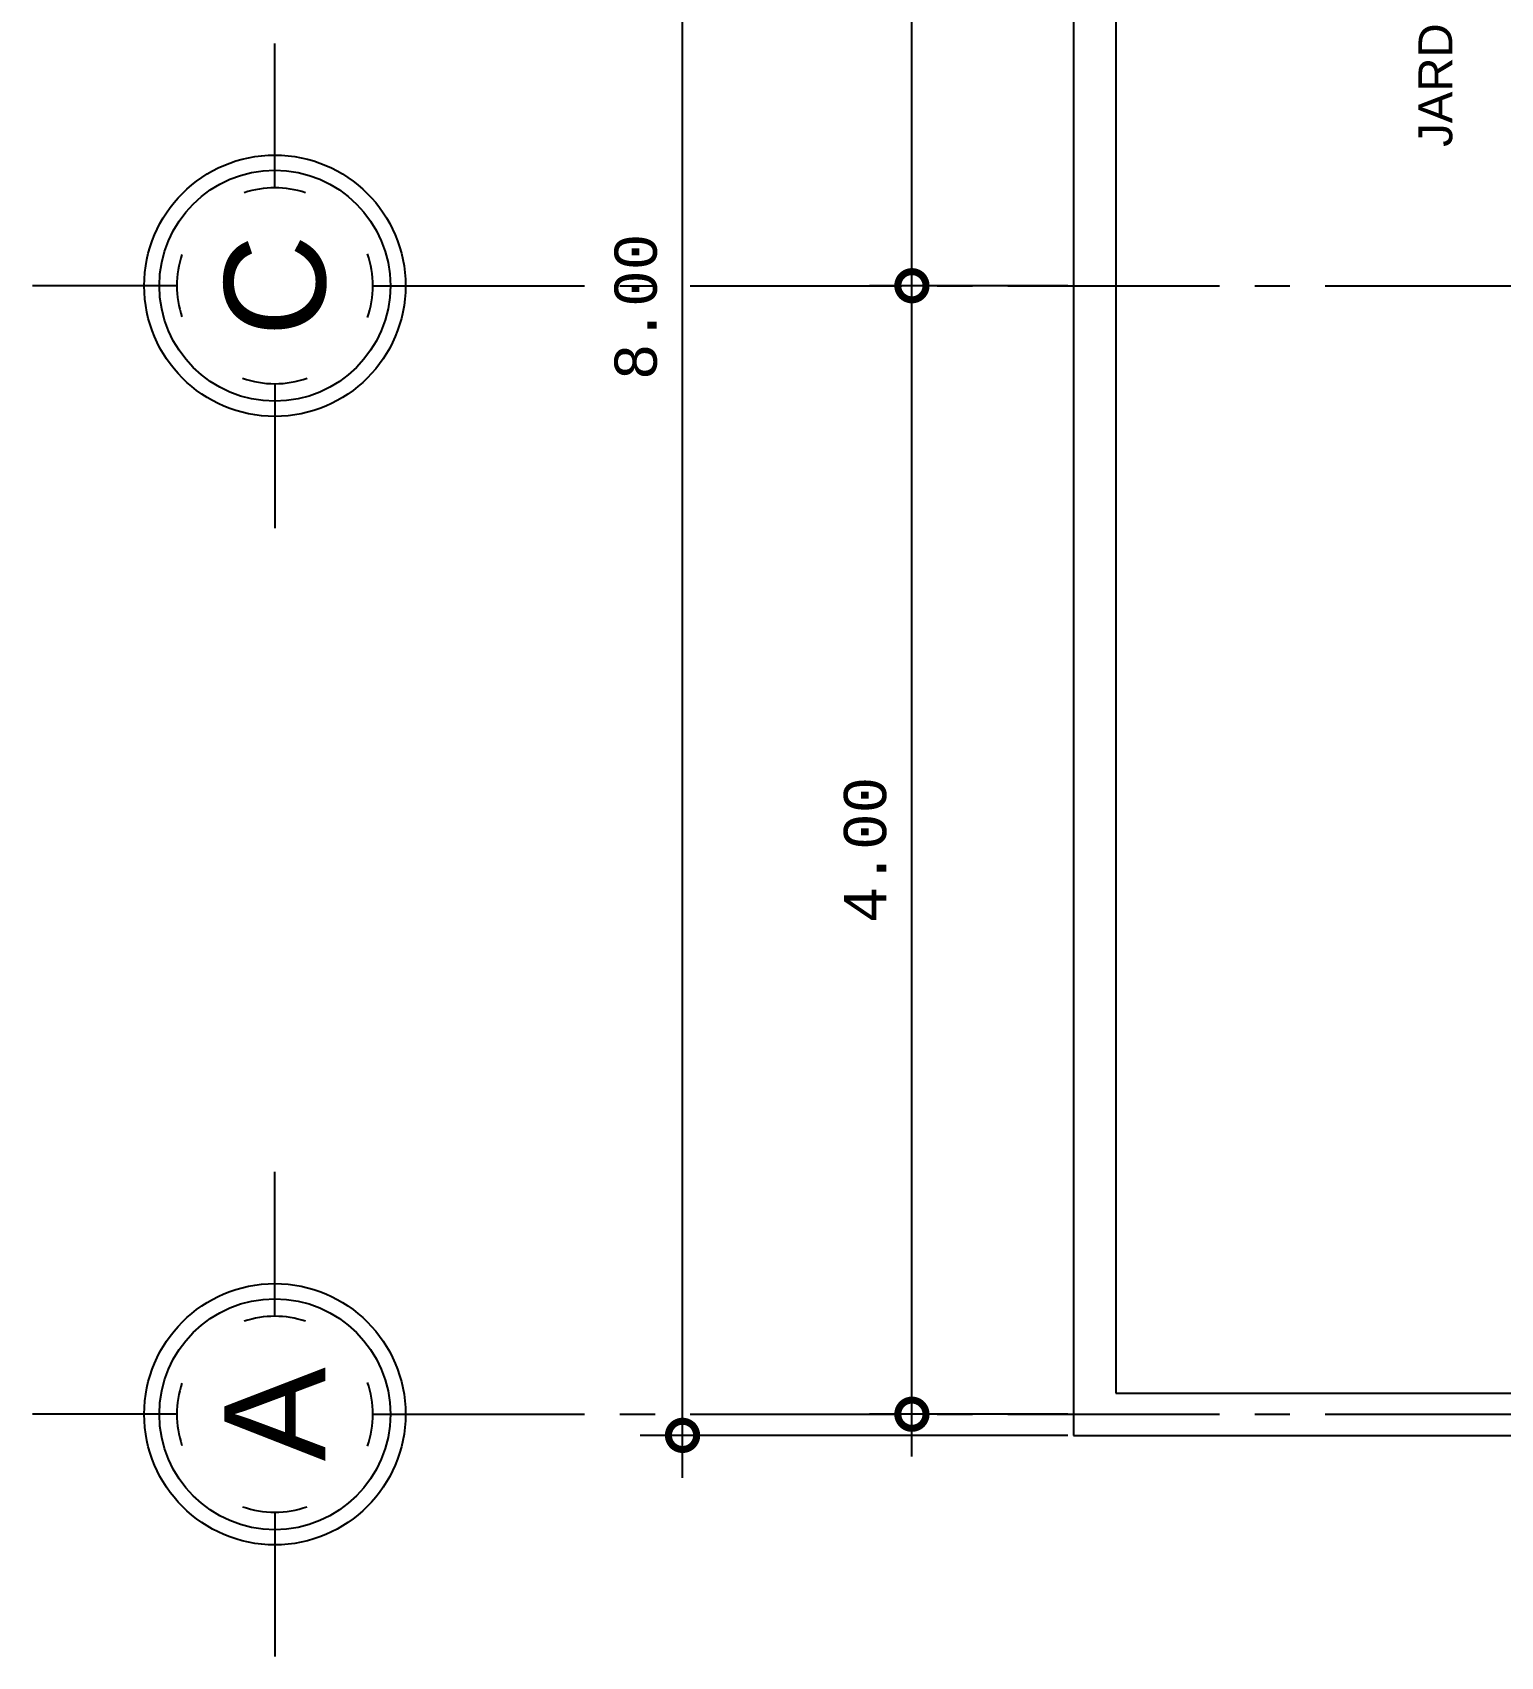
# Model space of a CAD drawing. Header units: inches. Extents: x -9 to 337, y -247 to 209.
# Drawn here: x 282.2 to 287.4, y 64.49 to 70.25 of the extents above; entities that cross this region are included whole.
import ezdxf
from ezdxf.enums import TextEntityAlignment as Align

# ---------------------------------------------------------------- set-up
doc = ezdxf.new("R2010")
doc.units = ezdxf.units.IN
doc.header["$MEASUREMENT"] = 0
doc.header["$PDMODE"] = 34
doc.linetypes.add('CENTER2', pattern=[1.125, 0.75, -0.125, 0.125, -0.125])
doc.styles.add('MONOTXT4', font='monotxt4.shx')
doc.styles.get("Standard").update_dxf_attribs({"font": 'arial.ttf'})
doc.dimstyles.new('E100', dxfattribs={"dimtxt": 0.15, "dimasz": 0.2, "dimexe": 0.15, "dimexo": 0.02, "dimgap": 0.09, "dimtad": 1, "dimzin": 0, "dimdsep": 46, "dimtxsty": 'MONOTXT4', "dimblk": 'DOTSMALL', "dimcen": 0.01, "dimdle": 0.15, "dimclrd": 1, "dimclre": 1, "dimclrt": 2, "dimadec": 0, "dimazin": 0, "dimtfac": 1, "dimtofl": 0, "dimtmove": 1, "dimatfit": 1, "dimldrblk": 'OPEN90', "dimfxl": 1, "dimtolj": 1, "dimtzin": 0, "dimarcsym": 0})

# ---------------------------------------------------------------- blocks, each defined once
blk = doc.blocks.new('EJE NORTE NUEVO')
at = {"color": 8}
for p, q in [((0, 3.2523), (0, 3.7639)), ((-0.3472, 2.9051), (-0.8588, 2.9051)), ((0.3472, 2.9051), (0.8588, 2.9051))]:
    blk.add_line(p, q, dxfattribs=at)
at = {"color": 2, "linetype": 'CENTER2'}
blk.add_line((0, 2.5579), (0, -2.5579), dxfattribs=at)
at = {"color": 8}
blk.add_circle((0, 2.9051), 0.4631, dxfattribs=at)
at = {"color": 4}
blk.add_circle((0, 2.9051), 0.4093, dxfattribs=at)
at = {"color": 8}
for start, end in [(71.41612, 108.58388), (160.69933, 199.27842), (341.76936, 18.25289), (251.05257, 288.94743)]:
    blk.add_arc((0, 2.9051), 0.3472, start, end, dxfattribs=at)
at = {"color": 4}
blk.add_attdef('A', text='', height=0.3581, dxfattribs=at).set_placement((0, 2.9051), align=Align.MIDDLE_CENTER)
blk = doc.blocks.new('_DotSmall')
at = {"color": 0, "linetype": 'ByBlock', "const_width": 0.5}
blk.add_lwpolyline([(-0.0625, 0, 1), (0.0625, 0, 1)], format="xyb", close=True, dxfattribs=at)
blk = doc.blocks.new('*D521')
at = {"color": 1, "lineweight": -2, "transparency": 16777216}
for p, q in [((285.3142, 65.2032), (285.3142, 69.5032)), ((285.8668, 69.3532), (285.1642, 69.3532)), ((285.8668, 65.3532), (285.1642, 65.3532))]:
    blk.add_line(p, q, dxfattribs=at)
at = {"layer": 'DEFPOINTS', "color": 0, "transparency": 16777216}
for p in [(285.3142, 69.3532), (285.8868, 69.3532), (285.8868, 65.3532)]:
    blk.add_point(p, dxfattribs=at)
at = {"color": 1, "lineweight": -2, "transparency": 16777216, "xscale": 0.2, "yscale": 0.2, "zscale": 0.2}
for p, rotation in [((285.3142, 69.3532), 90), ((285.3142, 65.3532), 270)]:
    blk.add_blockref('_DotSmall', p, dxfattribs=dict(at, rotation=rotation))
at = {"color": 2, "transparency": 16777216, "insert": (285.1492, 67.3532), "char_height": 0.15, "attachment_point": 5, "rotation": 90, "style": 'MONOTXT4'}
blk.add_mtext('\\A1;4.00', dxfattribs=at)
blk = doc.blocks.new('_Open90')
at = {"color": 0, "linetype": 'ByBlock', "lineweight": -2}
for p, q in [((-0.5, 0.5), (0, 0)), ((0, 0), (-1, 0)), ((0, 0), (-0.5, -0.5))]:
    blk.add_line(p, q, dxfattribs=at)
blk = doc.blocks.new('*D522')
at = {"color": 1, "lineweight": -2, "transparency": 16777216}
for p, q in [((285.3142, 69.2032), (285.3142, 73.3532)), ((285.8668, 73.2032), (285.1642, 73.2032)), ((285.8668, 69.3532), (285.1642, 69.3532))]:
    blk.add_line(p, q, dxfattribs=at)
at = {"layer": 'DEFPOINTS', "color": 0, "transparency": 16777216}
for p in [(285.3142, 73.2032), (285.8868, 73.2032), (285.8868, 69.3532)]:
    blk.add_point(p, dxfattribs=at)
at = {"color": 1, "lineweight": -2, "transparency": 16777216, "xscale": 0.2, "yscale": 0.2, "zscale": 0.2}
for p, rotation in [((285.3142, 73.2032), 90), ((285.3142, 69.3532), 270)]:
    blk.add_blockref('_DotSmall', p, dxfattribs=dict(at, rotation=rotation))
at = {"color": 2, "transparency": 16777216, "insert": (285.1492, 71.2782), "char_height": 0.15, "attachment_point": 5, "rotation": 90, "style": 'MONOTXT4'}
blk.add_mtext('\\A1;3.85', dxfattribs=at)
blk = doc.blocks.new('*D523')
at = {"color": 1, "lineweight": -2, "transparency": 16777216}
for p, q in [((284.5014, 65.1282), (284.5014, 73.4282)), ((285.8668, 73.2782), (284.3514, 73.2782)), ((285.8668, 65.2782), (284.3514, 65.2782))]:
    blk.add_line(p, q, dxfattribs=at)
at = {"layer": 'DEFPOINTS', "color": 0, "transparency": 16777216}
for p in [(284.5014, 73.2782), (285.8868, 73.2782), (285.8868, 65.2782)]:
    blk.add_point(p, dxfattribs=at)
at = {"color": 1, "lineweight": -2, "transparency": 16777216, "xscale": 0.2, "yscale": 0.2, "zscale": 0.2}
for p, rotation in [((284.5014, 73.2782), 90), ((284.5014, 65.2782), 270)]:
    blk.add_blockref('_DotSmall', p, dxfattribs=dict(at, rotation=rotation))
at = {"color": 2, "transparency": 16777216, "insert": (284.3364, 69.2782), "char_height": 0.15, "attachment_point": 5, "rotation": 90, "style": 'MONOTXT4'}
blk.add_mtext('\\A1;8.00', dxfattribs=at)

msp = doc.modelspace()

# ---------------------------------------------------------------- linework, layer by layer
at = {"color": 2}
for p, q in [((285.8868, 73.2782), (285.8868, 65.2782)), ((286.0368, 73.1282), (286.0368, 65.4282)), ((286.0368, 65.4282), (291.9368, 65.4282)), ((285.8868, 65.2782), (291.9368, 65.2782))]:
    msp.add_line(p, q, dxfattribs=at)

# ---------------------------------------------------------------- block references
at = {"color": 4, "rotation": 90}
for p, values in [((285.9618, 69.3532), {'A': 'C'}), ((285.9618, 65.3532), {'A': 'A'})]:
    msp.add_blockref('EJE NORTE NUEVO', p, dxfattribs=at).add_auto_attribs(values)

# ---------------------------------------------------------------- texts
at = {"color": 2, "insert": (287.1091, 69.8454), "char_height": 0.12, "attachment_point": 1, "rotation": 90}
msp.add_mtext('JARDIN', dxfattribs=at)

# ---------------------------------------------------------------- dimensions: what is measured, and where the dimension line sits
for base, p1, p2, picture, middle in [((284.5014, 73.2782), (285.8868, 65.2782), (285.8868, 73.2782), '*D523', (284.3364, 69.2782)), ((285.3142, 73.2032), (285.8868, 69.3532), (285.8868, 73.2032), '*D522', (285.1492, 71.2782)), ((285.3142, 69.3532), (285.8868, 65.3532), (285.8868, 69.3532), '*D521', (285.1492, 67.3532))]:
    dim = msp.add_linear_dim(base=base, p1=p1, p2=p2, angle=90, dimstyle='E100')
    dim.commit()
    dim.dimension.update_dxf_attribs({"geometry": picture, "text_midpoint": middle})

doc.saveas('drawing.dxf')
